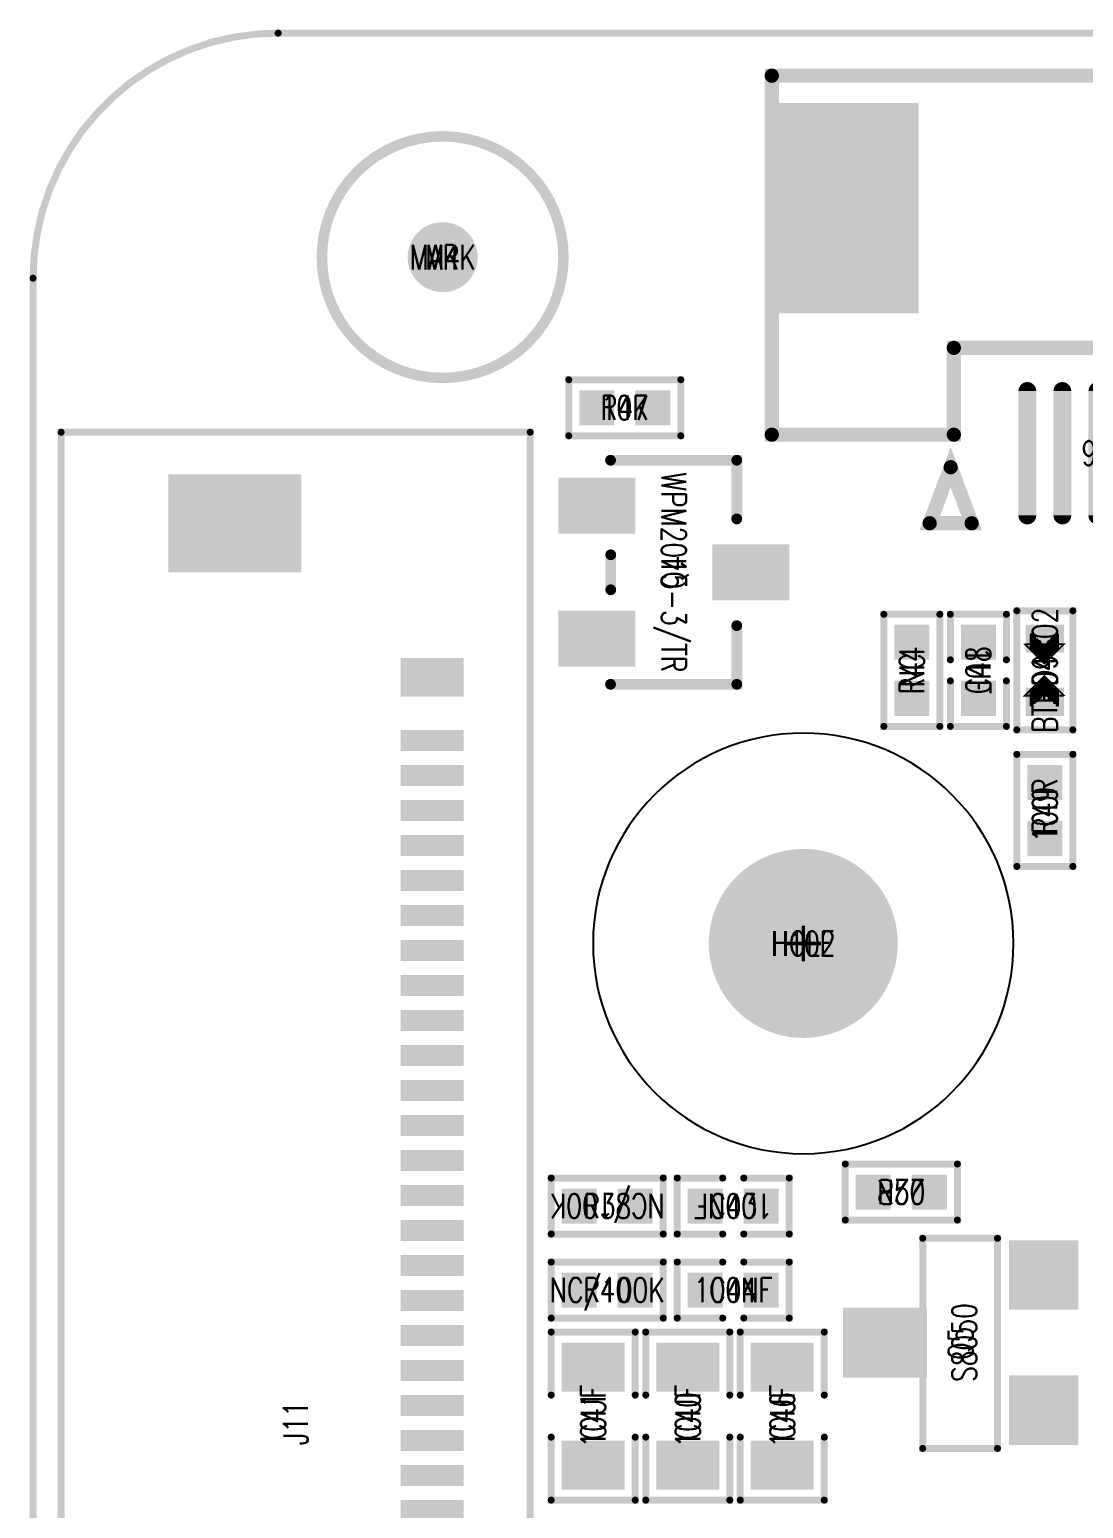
# Model space of a CAD drawing. Extents: x -4 to 157, y -7 to 87.
# Drawn here: x -3.55 to 11.5, y 65.43 to 86.55 of the extents above; entities that cross this region are included whole.
import ezdxf
from ezdxf.enums import TextEntityAlignment as Align

# ---------------------------------------------------------------- set-up
doc = ezdxf.new("R2010")
doc.units = 0
for name, pattern in [('KEEPOUT_00001000$0', [2, 1, 1]), ('TRMIDX_0', [2, 1, 1]), ('TRMIDX_1', [2, 1, 1])]:
    doc.linetypes.add(name, pattern=pattern)
for name, color, linetype in [('ATTRIBUTE_01', 130, 'CONTINUOUS'), ('BOARD_OUTLINE_00', 254, 'CONTINUOUS'), ('DRIL_NPLTE_THRU_01', 3, 'CONTINUOUS'), ('DRIL_NPLTE_THRU_02', 171, 'CONTINUOUS'), ('DRIL_NPLTE_THRU_03', 222, 'CONTINUOUS'), ('DRIL_NPLTE_THRU_04', 2, 'CONTINUOUS'), ('DRIL_PLTE_THRU_01', 3, 'CONTINUOUS'), ('DRIL_PLTE_THRU_02', 171, 'CONTINUOUS'), ('DRIL_PLTE_THRU_03', 222, 'CONTINUOUS'), ('DRIL_PLTE_THRU_04', 2, 'CONTINUOUS'), ('DRIL_SYMBOL', 254, 'CONTINUOUS'), ('KEEPOUT_-1', 254, 'CONTINUOUS'), ('KEEPOUT_01', 1, 'CONTINUOUS'), ('PADS_BOT', 56, 'CONTINUOUS'), ('PADS_INNER', 96, 'CONTINUOUS'), ('PADS_TOP', 96, 'CONTINUOUS'), ('PART_NAME_126', 6, 'CONTINUOUS'), ('PART_TOP_2DLINE_00', 255, 'CONTINUOUS'), ('PART_TOP_2DLINE_126', 255, 'CONTINUOUS'), ('PART_TOP_COPPER_01', 255, 'CONTINUOUS'), ('PART_TOP_CUTOUT_01', 255, 'CONTINUOUS'), ('TAG_00', 254, 'CONTINUOUS'), ('TAG_01', 254, 'CONTINUOUS')]:
    doc.layers.add(name, color=color, linetype=linetype)
doc.styles.add('W0$05', font='simplex', dxfattribs={"width": 0.75})

# ---------------------------------------------------------------- blocks, each defined once
blk = doc.blocks.new('SMOOTH_0$1')
at = {"const_width": 0.05}
blk.add_lwpolyline([(-0.025, 0, 1), (0.025, 0, 1)], format="xyb", close=True, dxfattribs=at)
blk = doc.blocks.new('BOARD_1')
at = {"layer": 'BOARD_OUTLINE_00', "const_width": 0.1}
blk.add_lwpolyline([(0, -3.5, -0.414214), (3.5, 0), (156.51, 0, -0.414214), (160.01, -3.5), (160.01, -86.52, -0.414214), (156.51, -90.02), (3.5, -90.02, -0.414214), (0, -86.52)], format="xyb", close=True, dxfattribs=at)
at = {"layer": 'BOARD_OUTLINE_00'}
for p in [(3.5, 0), (0, -3.5)]:
    blk.add_blockref('SMOOTH_0$1', p, dxfattribs=at)
blk = doc.blocks.new('PART_BODY_TOP_258')
at = {"layer": 'PART_TOP_2DLINE_126', "const_width": 0.1}
for points in [[(-0.3, 0.6), (-1.2, 0.6), (-1.2, -0.6), (-0.3, -0.6)], [(0.3, -0.6), (1.2, -0.6), (1.2, 0.6), (0.3, 0.6)]]:
    blk.add_lwpolyline(points, dxfattribs=at)
at = {"layer": 'PART_TOP_2DLINE_126'}
for p in [(-1.2, 0.6), (-0.3, 0.6), (0.3, 0.6), (1.2, 0.6), (-1.2, -0.6), (-0.3, -0.6), (0.3, -0.6), (1.2, -0.6)]:
    blk.add_blockref('SMOOTH_0$1', p, dxfattribs=at)
blk = doc.blocks.new('DRIL_HOLE_0')
blk.add_lwpolyline([(0, 0, 1), (0, 0, 1)], format="xyb", close=True)
blk = doc.blocks.new('PAD_0')
blk.add_lwpolyline([(0, 0, 1), (0, 0, 1)], format="xyb", close=True)
blk = doc.blocks.new('PAD_14')
at = {"const_width": 0.7}
blk.add_lwpolyline([(-0.45, 0), (0.45, 0)], dxfattribs=at)
blk = doc.blocks.new('STK_TOP_11')
at = {"layer": 'DRIL_PLTE_THRU_01'}
blk.add_blockref('DRIL_HOLE_0', (0, 0), dxfattribs=at)
at = {"layer": 'DRIL_PLTE_THRU_02'}
blk.add_blockref('DRIL_HOLE_0', (0, 0), dxfattribs=at)
at = {"layer": 'DRIL_PLTE_THRU_03'}
blk.add_blockref('DRIL_HOLE_0', (0, 0), dxfattribs=at)
at = {"layer": 'DRIL_PLTE_THRU_04'}
blk.add_blockref('DRIL_HOLE_0', (0, 0), dxfattribs=at)
at = {"layer": 'PADS_BOT'}
blk.add_blockref('PAD_0', (0, 0), dxfattribs=at)
at = {"layer": 'PADS_INNER'}
blk.add_blockref('PAD_0', (0, 0), dxfattribs=at)
at = {"layer": 'PADS_TOP', "rotation": 90}
blk.add_blockref('PAD_14', (0, 0), dxfattribs=at)
blk = doc.blocks.new('SYM_TOP_9')
for name, p in [('PART_BODY_TOP_258', (0, 0)), ('STK_TOP_11', (-0.7, 0)), ('STK_TOP_11', (0.7, 0))]:
    blk.add_blockref(name, p)
blk = doc.blocks.new('PART_TOP_86')
blk.add_blockref('SYM_TOP_9', (0, 0))
at = {"layer": 'ATTRIBUTE_01', "style": 'W0$05', "width": 0.75}
blk.add_text('10UF', height=0.35, dxfattribs=at).set_placement((0, 0), align=Align.MIDDLE_CENTER)
at = {"layer": 'PART_NAME_126', "style": 'W0$05', "width": 0.75}
blk.add_text('C40', height=0.35, dxfattribs=at).set_placement((0, 0), align=Align.MIDDLE_CENTER)
blk = doc.blocks.new('PART_TOP_87')
blk.add_blockref('SYM_TOP_9', (0, 0))
at = {"layer": 'ATTRIBUTE_01', "style": 'W0$05', "width": 0.75}
blk.add_text('10UF', height=0.35, dxfattribs=at).set_placement((0, 0), align=Align.MIDDLE_CENTER)
at = {"layer": 'PART_NAME_126', "style": 'W0$05', "width": 0.75}
blk.add_text('C41', height=0.35, dxfattribs=at).set_placement((0, 0), align=Align.MIDDLE_CENTER)
blk = doc.blocks.new('PART_BODY_TOP_255')
at = {"layer": 'PART_TOP_2DLINE_126', "const_width": 0.1}
for points in [[(-0.15, 0.4), (-0.8, 0.4), (-0.8, -0.4), (-0.15, -0.4)], [(0.15, -0.4), (0.8, -0.4), (0.8, 0.4), (0.15, 0.4)]]:
    blk.add_lwpolyline(points, dxfattribs=at)
at = {"layer": 'PART_TOP_2DLINE_126'}
for p in [(-0.8, 0.4), (-0.15, 0.4), (0.15, 0.4), (0.8, 0.4), (-0.8, -0.4), (-0.15, -0.4), (0.15, -0.4), (0.8, -0.4)]:
    blk.add_blockref('SMOOTH_0$1', p, dxfattribs=at)
blk = doc.blocks.new('PAD_11')
at = {"const_width": 0.5}
blk.add_lwpolyline([(-0.25, 0), (0.25, 0)], dxfattribs=at)
blk = doc.blocks.new('STK_TOP_8')
at = {"layer": 'DRIL_PLTE_THRU_01'}
blk.add_blockref('DRIL_HOLE_0', (0, 0), dxfattribs=at)
at = {"layer": 'DRIL_PLTE_THRU_02'}
blk.add_blockref('DRIL_HOLE_0', (0, 0), dxfattribs=at)
at = {"layer": 'DRIL_PLTE_THRU_03'}
blk.add_blockref('DRIL_HOLE_0', (0, 0), dxfattribs=at)
at = {"layer": 'DRIL_PLTE_THRU_04'}
blk.add_blockref('DRIL_HOLE_0', (0, 0), dxfattribs=at)
at = {"layer": 'PADS_BOT'}
blk.add_blockref('PAD_0', (0, 0), dxfattribs=at)
at = {"layer": 'PADS_INNER'}
blk.add_blockref('PAD_0', (0, 0), dxfattribs=at)
at = {"layer": 'PADS_TOP'}
blk.add_blockref('PAD_11', (0, 0), dxfattribs=at)
blk = doc.blocks.new('SYM_TOP_6')
for name, p in [('PART_BODY_TOP_255', (0, 0)), ('STK_TOP_8', (-0.4, 0)), ('STK_TOP_8', (0.4, 0))]:
    blk.add_blockref(name, p)
blk = doc.blocks.new('PART_TOP_89')
blk.add_blockref('SYM_TOP_6', (0, 0))
at = {"layer": 'ATTRIBUTE_01', "style": 'W0$05', "width": 0.75}
blk.add_text('100NF', height=0.35, dxfattribs=at).set_placement((0, 0), align=Align.MIDDLE_CENTER)
at = {"layer": 'PART_NAME_126', "style": 'W0$05', "width": 0.75}
blk.add_text('C43', height=0.35, rotation=180, dxfattribs=at).set_placement((0, 0), align=Align.MIDDLE_CENTER)
blk = doc.blocks.new('PART_TOP_90')
blk.add_blockref('SYM_TOP_6', (0, 0))
at = {"layer": 'ATTRIBUTE_01', "style": 'W0$05', "width": 0.75}
blk.add_text('100NF', height=0.35, dxfattribs=at).set_placement((0, 0), align=Align.MIDDLE_CENTER)
at = {"layer": 'PART_NAME_126', "style": 'W0$05', "width": 0.75}
blk.add_text('C44', height=0.35, dxfattribs=at).set_placement((0, 0), align=Align.MIDDLE_CENTER)
blk = doc.blocks.new('PART_TOP_92')
blk.add_blockref('SYM_TOP_9', (0, 0))
at = {"layer": 'ATTRIBUTE_01', "style": 'W0$05', "width": 0.75}
blk.add_text('10UF', height=0.35, dxfattribs=at).set_placement((0, 0), align=Align.MIDDLE_CENTER)
at = {"layer": 'PART_NAME_126', "style": 'W0$05', "width": 0.75}
blk.add_text('C46', height=0.35, dxfattribs=at).set_placement((0, 0), align=Align.MIDDLE_CENTER)
blk = doc.blocks.new('PART_TOP_94')
blk.add_blockref('SYM_TOP_6', (0, 0))
at = {"layer": 'ATTRIBUTE_01', "style": 'W0$05', "width": 0.75}
blk.add_text('1UF', height=0.35, dxfattribs=at).set_placement((0, 0), align=Align.MIDDLE_CENTER)
at = {"layer": 'PART_NAME_126', "style": 'W0$05', "width": 0.75}
blk.add_text('C48', height=0.35, rotation=180, dxfattribs=at).set_placement((0, 0), align=Align.MIDDLE_CENTER)
blk = doc.blocks.new('SMOOTH_0$0254')
at = {"const_width": 0.0127}
blk.add_lwpolyline([(-0.00635, 0, 1), (0.00635, 0, 1)], format="xyb", close=True, dxfattribs=at)
blk = doc.blocks.new('SMOOTH_0$0508')
at = {"const_width": 0.0254}
blk.add_lwpolyline([(-0.0127, 0, 1), (0.0127, 0, 1)], format="xyb", close=True, dxfattribs=at)
blk = doc.blocks.new('PART_BODY_TOP_264')
at = {"layer": 'PART_TOP_2DLINE_126', "const_width": 0.1}
blk.add_lwpolyline([(0.85, -0.4), (0.85, 0.4), (-0.85, 0.4), (-0.85, -0.4)], close=True, dxfattribs=at)
at = {"layer": 'PART_TOP_COPPER_01', "linetype": 'TRMIDX_0', "const_width": 0.0508}
for points in [[(-0.3048, 0.1905), (-0.4953, 0.1905)], [(-0.2667, 0.1524), (-0.4572, 0.1524)], [(-0.2413, 0.1143), (-0.4318, 0.1143)], [(-0.2159, 0.0889), (-0.4064, 0.0889)], [(-0.1905, 0.0635), (-0.381, 0.0635)], [(-0.1524, 0.0381), (-0.3429, 0.0381)], [(-0.1397, -0.0127), (-0.3302, -0.0127)], [(-0.127, 0.0127), (-0.3175, 0.0127)], [(-0.3048, -0.1778), (-0.4953, -0.1778)], [(-0.2667, -0.1397), (-0.4572, -0.1397)], [(-0.2286, -0.1016), (-0.4191, -0.1016)], [(-0.2032, -0.0635), (-0.3937, -0.0635)], [(-0.1651, -0.0381), (-0.3556, -0.0381)]]:
    blk.add_lwpolyline(points, dxfattribs=at)
at = {"layer": 'PART_TOP_COPPER_01', "linetype": 'TRMIDX_0', "const_width": 0.0254}
for points in [[(-0.3556, -0.2667), (-0.08255, 0.00635), (-0.36195, 0.28575), (-0.36195, -0.254), (-0.3556, -0.254)], [(-0.3048, -0.1651), (-0.1397, 0), (-0.31115, 0.17145), (-0.31115, -0.1524), (-0.3048, -0.1524)]]:
    blk.add_lwpolyline(points, close=True, dxfattribs=at)
at = {"layer": 'PART_TOP_COPPER_01', "linetype": 'TRMIDX_1', "const_width": 0.0254}
for points in [[(0.3683, 0.2794), (0.09525, 0.00635), (0.37465, -0.27305), (0.37465, 0.2667), (0.3683, 0.2667)], [(0.3175, 0.1778), (0.1524, 0.0127), (0.32385, -0.15875), (0.32385, 0.1651), (0.3175, 0.1651)]]:
    blk.add_lwpolyline(points, close=True, dxfattribs=at)
at = {"layer": 'PART_TOP_COPPER_01', "linetype": 'TRMIDX_1', "const_width": 0.0508}
for points in [[(0.3175, 0.1905), (0.508, 0.1905)], [(0.1397, 0), (0.3302, 0)], [(0.1524, 0.0254), (0.3429, 0.0254)], [(0.1651, -0.0254), (0.3556, -0.0254)], [(0.1778, 0.0508), (0.3683, 0.0508)], [(0.2159, 0.0762), (0.4064, 0.0762)], [(0.2413, 0.1143), (0.4318, 0.1143)], [(0.2794, 0.1524), (0.4699, 0.1524)], [(0.2032, -0.0508), (0.3937, -0.0508)], [(0.2286, -0.0762), (0.4191, -0.0762)], [(0.254, -0.1016), (0.4445, -0.1016)], [(0.2794, -0.1397), (0.4699, -0.1397)], [(0.3175, -0.1778), (0.508, -0.1778)]]:
    blk.add_lwpolyline(points, dxfattribs=at)
at = {"layer": 'PART_TOP_2DLINE_126'}
for p in [(-0.85, 0.4), (0.85, 0.4), (-0.85, -0.4), (0.85, -0.4)]:
    blk.add_blockref('SMOOTH_0$1', p, dxfattribs=at)
at = {"layer": 'PART_TOP_COPPER_01'}
for name, p in [('SMOOTH_0$0508', (-0.4953, 0.1905)), ('SMOOTH_0$0254', (-0.36195, 0.28575)), ('SMOOTH_0$0508', (-0.3048, 0.1905)), ('SMOOTH_0$0508', (0.3175, 0.1905)), ('SMOOTH_0$0254', (0.3683, 0.2794)), ('SMOOTH_0$0254', (0.3683, 0.2667)), ('SMOOTH_0$0254', (0.37465, 0.2667)), ('SMOOTH_0$0508', (0.508, 0.1905)), ('SMOOTH_0$0508', (-0.4572, 0.1524)), ('SMOOTH_0$0508', (-0.4318, 0.1143)), ('SMOOTH_0$0508', (-0.4064, 0.0889)), ('SMOOTH_0$0508', (-0.381, 0.0635)), ('SMOOTH_0$0508', (-0.3429, 0.0381)), ('SMOOTH_0$0508', (-0.3302, -0.0127)), ('SMOOTH_0$0508', (-0.3175, 0.0127)), ('SMOOTH_0$0254', (-0.31115, 0.17145)), ('SMOOTH_0$0508', (-0.2667, 0.1524)), ('SMOOTH_0$0508', (-0.2413, 0.1143)), ('SMOOTH_0$0508', (-0.2159, 0.0889)), ('SMOOTH_0$0508', (-0.1905, 0.0635)), ('SMOOTH_0$0508', (-0.1524, 0.0381)), ('SMOOTH_0$0508', (-0.1397, -0.0127)), ('SMOOTH_0$0508', (-0.127, 0.0127)), ('SMOOTH_0$0254', (-0.1397, 0)), ('SMOOTH_0$0254', (-0.08255, 0.00635)), ('SMOOTH_0$0254', (0.09525, 0.00635)), ('SMOOTH_0$0508', (0.1397, 0)), ('SMOOTH_0$0508', (0.1524, 0.0254)), ('SMOOTH_0$0254', (0.1524, 0.0127)), ('SMOOTH_0$0508', (0.1651, -0.0254)), ('SMOOTH_0$0508', (0.1778, 0.0508)), ('SMOOTH_0$0508', (0.2159, 0.0762)), ('SMOOTH_0$0508', (0.2413, 0.1143)), ('SMOOTH_0$0508', (0.2794, 0.1524)), ('SMOOTH_0$0254', (0.3175, 0.1778)), ('SMOOTH_0$0254', (0.3175, 0.1651)), ('SMOOTH_0$0508', (0.3302, 0)), ('SMOOTH_0$0254', (0.32385, 0.1651)), ('SMOOTH_0$0508', (0.3429, 0.0254)), ('SMOOTH_0$0508', (0.3556, -0.0254)), ('SMOOTH_0$0508', (0.3683, 0.0508)), ('SMOOTH_0$0508', (0.4064, 0.0762)), ('SMOOTH_0$0508', (0.4318, 0.1143)), ('SMOOTH_0$0508', (0.4699, 0.1524)), ('SMOOTH_0$0508', (-0.4953, -0.1778)), ('SMOOTH_0$0508', (-0.4572, -0.1397)), ('SMOOTH_0$0508', (-0.4191, -0.1016)), ('SMOOTH_0$0508', (-0.3937, -0.0635)), ('SMOOTH_0$0508', (-0.3556, -0.0381)), ('SMOOTH_0$0508', (-0.3048, -0.1778)), ('SMOOTH_0$0254', (-0.31115, -0.1524)), ('SMOOTH_0$0254', (-0.3048, -0.1524)), ('SMOOTH_0$0254', (-0.3048, -0.1651)), ('SMOOTH_0$0508', (-0.2667, -0.1397)), ('SMOOTH_0$0508', (-0.2286, -0.1016)), ('SMOOTH_0$0508', (-0.2032, -0.0635)), ('SMOOTH_0$0508', (-0.1651, -0.0381)), ('SMOOTH_0$0508', (0.2032, -0.0508)), ('SMOOTH_0$0508', (0.2286, -0.0762)), ('SMOOTH_0$0508', (0.254, -0.1016)), ('SMOOTH_0$0508', (0.2794, -0.1397)), ('SMOOTH_0$0508', (0.3175, -0.1778)), ('SMOOTH_0$0254', (0.32385, -0.15875)), ('SMOOTH_0$0508', (0.3937, -0.0508)), ('SMOOTH_0$0508', (0.4191, -0.0762)), ('SMOOTH_0$0508', (0.4445, -0.1016)), ('SMOOTH_0$0508', (0.4699, -0.1397)), ('SMOOTH_0$0508', (0.508, -0.1778)), ('SMOOTH_0$0254', (-0.36195, -0.254)), ('SMOOTH_0$0254', (-0.3556, -0.254)), ('SMOOTH_0$0254', (-0.3556, -0.2667)), ('SMOOTH_0$0254', (0.37465, -0.27305))]:
    blk.add_blockref(name, p, dxfattribs=at)
blk = doc.blocks.new('PAD_18')
at = {"const_width": 0.4}
blk.add_lwpolyline([(-0.275, 0), (0.275, 0)], dxfattribs=at)
blk = doc.blocks.new('STK_TOP_20')
at = {"layer": 'DRIL_PLTE_THRU_01'}
blk.add_blockref('DRIL_HOLE_0', (0, 0), dxfattribs=at)
at = {"layer": 'DRIL_PLTE_THRU_02'}
blk.add_blockref('DRIL_HOLE_0', (0, 0), dxfattribs=at)
at = {"layer": 'DRIL_PLTE_THRU_03'}
blk.add_blockref('DRIL_HOLE_0', (0, 0), dxfattribs=at)
at = {"layer": 'DRIL_PLTE_THRU_04'}
blk.add_blockref('DRIL_HOLE_0', (0, 0), dxfattribs=at)
at = {"layer": 'PADS_BOT'}
blk.add_blockref('PAD_0', (0, 0), dxfattribs=at)
at = {"layer": 'PADS_INNER'}
blk.add_blockref('PAD_0', (0, 0), dxfattribs=at)
at = {"layer": 'PADS_TOP', "rotation": 90}
blk.add_blockref('PAD_18', (0, 0), dxfattribs=at)
blk = doc.blocks.new('SYM_TOP_15')
for name, p in [('PART_BODY_TOP_264', (0, 0)), ('STK_TOP_20', (-0.45, 0)), ('STK_TOP_20', (0.45, 0))]:
    blk.add_blockref(name, p)
blk = doc.blocks.new('PART_TOP_198')
blk.add_blockref('SYM_TOP_15', (0, 0))
at = {"layer": 'ATTRIBUTE_01', "style": 'W0$05', "width": 0.75}
blk.add_text('BTR04G02', height=0.35, dxfattribs=at).set_placement((0, 0), align=Align.MIDDLE_CENTER)
at = {"layer": 'PART_NAME_126', "style": 'W0$05', "width": 0.75}
blk.add_text('D9', height=0.35, dxfattribs=at).set_placement((0, 0), align=Align.MIDDLE_CENTER)
blk = doc.blocks.new('PART_BODY_TOP_276')
at = {"layer": 'PART_TOP_2DLINE_126', "const_width": 0.1}
blk.add_lwpolyline([(-24.8, 1.4), (3.5, 1.4), (3.5, -5.3), (-24.8, -5.3)], close=True, dxfattribs=at)
at = {"layer": 'PART_TOP_2DLINE_126'}
for p in [(-24.8, 1.4), (-24.8, -5.3)]:
    blk.add_blockref('SMOOTH_0$1', p, dxfattribs=at)
blk = doc.blocks.new('PAD_32')
at = {"const_width": 0.3}
blk.add_lwpolyline([(-0.45, 0), (0.45, 0)], dxfattribs=at)
blk = doc.blocks.new('STK_TOP_32')
at = {"layer": 'DRIL_PLTE_THRU_01'}
blk.add_blockref('DRIL_HOLE_0', (0, 0), dxfattribs=at)
at = {"layer": 'DRIL_PLTE_THRU_02'}
blk.add_blockref('DRIL_HOLE_0', (0, 0), dxfattribs=at)
at = {"layer": 'DRIL_PLTE_THRU_03'}
blk.add_blockref('DRIL_HOLE_0', (0, 0), dxfattribs=at)
at = {"layer": 'DRIL_PLTE_THRU_04'}
blk.add_blockref('DRIL_HOLE_0', (0, 0), dxfattribs=at)
at = {"layer": 'PADS_BOT'}
blk.add_blockref('PAD_0', (0, 0), dxfattribs=at)
at = {"layer": 'PADS_INNER'}
blk.add_blockref('PAD_0', (0, 0), dxfattribs=at)
at = {"layer": 'PADS_TOP', "rotation": 90}
blk.add_blockref('PAD_32', (0, 0), dxfattribs=at)
blk = doc.blocks.new('PAD_33')
at = {"const_width": 0.55}
blk.add_lwpolyline([(-0.45, 0), (0.45, 0)], dxfattribs=at)
blk = doc.blocks.new('STK_TOP_33')
at = {"layer": 'DRIL_PLTE_THRU_01'}
blk.add_blockref('DRIL_HOLE_0', (0, 0), dxfattribs=at)
at = {"layer": 'DRIL_PLTE_THRU_02'}
blk.add_blockref('DRIL_HOLE_0', (0, 0), dxfattribs=at)
at = {"layer": 'DRIL_PLTE_THRU_03'}
blk.add_blockref('DRIL_HOLE_0', (0, 0), dxfattribs=at)
at = {"layer": 'DRIL_PLTE_THRU_04'}
blk.add_blockref('DRIL_HOLE_0', (0, 0), dxfattribs=at)
at = {"layer": 'PADS_BOT'}
blk.add_blockref('PAD_0', (0, 0), dxfattribs=at)
at = {"layer": 'PADS_INNER'}
blk.add_blockref('PAD_0', (0, 0), dxfattribs=at)
at = {"layer": 'PADS_TOP', "rotation": 90}
blk.add_blockref('PAD_33', (0, 0), dxfattribs=at)
blk = doc.blocks.new('PAD_34')
at = {"const_width": 1.4}
blk.add_lwpolyline([(-0.95, 0), (0.95, 0)], dxfattribs=at)
blk = doc.blocks.new('STK_TOP_34')
at = {"layer": 'DRIL_PLTE_THRU_01'}
blk.add_blockref('DRIL_HOLE_0', (0, 0), dxfattribs=at)
at = {"layer": 'DRIL_PLTE_THRU_02'}
blk.add_blockref('DRIL_HOLE_0', (0, 0), dxfattribs=at)
at = {"layer": 'DRIL_PLTE_THRU_03'}
blk.add_blockref('DRIL_HOLE_0', (0, 0), dxfattribs=at)
at = {"layer": 'DRIL_PLTE_THRU_04'}
blk.add_blockref('DRIL_HOLE_0', (0, 0), dxfattribs=at)
at = {"layer": 'PADS_BOT'}
blk.add_blockref('PAD_0', (0, 0), dxfattribs=at)
at = {"layer": 'PADS_INNER'}
blk.add_blockref('PAD_0', (0, 0), dxfattribs=at)
at = {"layer": 'PADS_TOP', "rotation": 90}
blk.add_blockref('PAD_34', (0, 0), dxfattribs=at)
blk = doc.blocks.new('SYM_TOP_27')
for name, p in [('PART_BODY_TOP_276', (0, 0)), ('STK_TOP_33', (-21.3, 0)), ('STK_TOP_32', (-20.4, 0)), ('STK_TOP_32', (-19.9, 0)), ('STK_TOP_32', (-19.4, 0)), ('STK_TOP_32', (-18.9, 0)), ('STK_TOP_32', (-18.4, 0)), ('STK_TOP_32', (-17.9, 0)), ('STK_TOP_32', (-17.4, 0)), ('STK_TOP_32', (-16.9, 0)), ('STK_TOP_32', (-16.4, 0)), ('STK_TOP_32', (-15.9, 0)), ('STK_TOP_32', (-15.4, 0)), ('STK_TOP_32', (-14.9, 0)), ('STK_TOP_32', (-14.4, 0)), ('STK_TOP_32', (-13.9, 0)), ('STK_TOP_32', (-13.4, 0)), ('STK_TOP_32', (-12.9, 0)), ('STK_TOP_32', (-12.4, 0)), ('STK_TOP_32', (-11.9, 0)), ('STK_TOP_32', (-11.4, 0)), ('STK_TOP_32', (-10.9, 0)), ('STK_TOP_32', (-10.4, 0)), ('STK_TOP_32', (-9.9, 0)), ('STK_TOP_32', (-9.4, 0)), ('STK_TOP_34', (-23.5, -2.82))]:
    blk.add_blockref(name, p)
blk = doc.blocks.new('PART_TOP_221')
blk.add_blockref('SYM_TOP_27', (0, 0))
at = {"layer": 'PART_NAME_126', "style": 'W0$05', "width": 0.75}
blk.add_text('J11', height=0.35, rotation=180, dxfattribs=at).set_placement((-10.65, -1.95), align=Align.MIDDLE_CENTER)
blk = doc.blocks.new('SMOOTH_0$2032')
at = {"const_width": 0.1016}
blk.add_lwpolyline([(-0.0508, 0, 1), (0.0508, 0, 1)], format="xyb", close=True, dxfattribs=at)
blk = doc.blocks.new('PART_BODY_TOP_277')
at = {"layer": 'PART_TOP_2DLINE_00', "const_width": 0.203}
blk.add_lwpolyline([(2.045, 1), (2.345, 0.2), (2.645, 1)], close=True, dxfattribs=at)
at = {"layer": 'PART_TOP_2DLINE_126', "const_width": 0.203}
blk.add_lwpolyline([(-2.25, -0.085), (-4.9, -0.085), (-4.9, -5.391), (4.9, -5.391), (4.9, -0.265), (2.3, -0.265), (2.3, -1.505), (-2.25, -1.505)], close=True, dxfattribs=at)
at = {"layer": 'PART_TOP_2DLINE_00'}
for p in [(2.045, 1), (2.645, 1), (2.345, 0.2)]:
    blk.add_blockref('SMOOTH_0$2032', p, dxfattribs=at)
at = {"layer": 'PART_TOP_2DLINE_126'}
for p in [(-4.9, -0.085), (-2.25, -0.085), (2.3, -0.265), (4.9, -0.265), (-2.25, -1.505), (2.3, -1.505), (-4.9, -5.391), (4.9, -5.391)]:
    blk.add_blockref('SMOOTH_0$2032', p, dxfattribs=at)
blk = doc.blocks.new('PAD_35')
at = {"const_width": 0.127}
blk.add_lwpolyline([(-0.889, -0.0635), (0.889, -0.0635, 1), (0.889, 0.0635), (-0.889, 0.0635, 1)], format="xyb", close=True, dxfattribs=at)
blk = doc.blocks.new('STK_TOP_35')
at = {"layer": 'DRIL_PLTE_THRU_01'}
blk.add_blockref('DRIL_HOLE_0', (0, 0), dxfattribs=at)
at = {"layer": 'DRIL_PLTE_THRU_02'}
blk.add_blockref('DRIL_HOLE_0', (0, 0), dxfattribs=at)
at = {"layer": 'DRIL_PLTE_THRU_03'}
blk.add_blockref('DRIL_HOLE_0', (0, 0), dxfattribs=at)
at = {"layer": 'DRIL_PLTE_THRU_04'}
blk.add_blockref('DRIL_HOLE_0', (0, 0), dxfattribs=at)
at = {"layer": 'PADS_BOT'}
blk.add_blockref('PAD_0', (0, 0), dxfattribs=at)
at = {"layer": 'PADS_INNER'}
blk.add_blockref('PAD_0', (0, 0), dxfattribs=at)
at = {"layer": 'PADS_TOP', "rotation": 90}
blk.add_blockref('PAD_35', (0, 0), dxfattribs=at)
blk = doc.blocks.new('PAD_37')
at = {"const_width": 2}
blk.add_lwpolyline([(-1.5, 0), (1.5, 0)], dxfattribs=at)
blk = doc.blocks.new('STK_TOP_36')
at = {"layer": 'DRIL_PLTE_THRU_01'}
blk.add_blockref('DRIL_HOLE_0', (0, 0), dxfattribs=at)
at = {"layer": 'DRIL_PLTE_THRU_02'}
blk.add_blockref('DRIL_HOLE_0', (0, 0), dxfattribs=at)
at = {"layer": 'DRIL_PLTE_THRU_03'}
blk.add_blockref('DRIL_HOLE_0', (0, 0), dxfattribs=at)
at = {"layer": 'DRIL_PLTE_THRU_04'}
blk.add_blockref('DRIL_HOLE_0', (0, 0), dxfattribs=at)
at = {"layer": 'PADS_BOT'}
blk.add_blockref('PAD_0', (0, 0), dxfattribs=at)
at = {"layer": 'PADS_INNER'}
blk.add_blockref('PAD_0', (0, 0), dxfattribs=at)
at = {"layer": 'PADS_TOP', "rotation": 90}
blk.add_blockref('PAD_37', (0, 0), dxfattribs=at)
blk = doc.blocks.new('SYM_TOP_28')
for name, p in [('PART_BODY_TOP_277', (0, 0)), ('STK_TOP_35', (-1.25, 0)), ('STK_TOP_35', (-0.75, 0)), ('STK_TOP_35', (-0.25, 0)), ('STK_TOP_35', (0.25, 0)), ('STK_TOP_35', (0.75, 0)), ('STK_TOP_35', (1.25, 0)), ('STK_TOP_36', (-3.8, -3.5)), ('STK_TOP_36', (3.8, -3.5))]:
    blk.add_blockref(name, p)
blk = doc.blocks.new('PART_TOP_222')
blk.add_blockref('SYM_TOP_28', (0, 0))
at = {"layer": 'ATTRIBUTE_01', "style": 'W0$05', "width": 0.75}
blk.add_text('CON6', height=0.35, dxfattribs=at).set_placement((0, 0), align=Align.MIDDLE_CENTER)
at = {"layer": 'PART_NAME_126', "style": 'W0$05', "width": 0.75}
blk.add_text('J12', height=0.35, rotation=180, dxfattribs=at).set_placement((0, -2.1955), align=Align.MIDDLE_CENTER)
blk = doc.blocks.new('SMOOTH_0$15392')
at = {"const_width": 0.07696}
blk.add_lwpolyline([(-0.03848, 0, 1), (0.03848, 0, 1)], format="xyb", close=True, dxfattribs=at)
blk = doc.blocks.new('PART_BODY_TOP_266')
at = {"layer": 'PART_TOP_2DLINE_126', "const_width": 0.154}
for points in [[(-0.762, 0.9), (-1.6, 0.9), (-1.6, -0.903)], [(0.762, 0.9), (1.6, 0.9), (1.6, -0.903)], [(-0.25, -0.9), (0.25, -0.9)]]:
    blk.add_lwpolyline(points, dxfattribs=at)
at = {"layer": 'PART_TOP_2DLINE_126'}
for p in [(-1.6, 0.9), (-0.762, 0.9), (0.762, 0.9), (1.6, 0.9), (-1.6, -0.903), (-0.25, -0.9), (0.25, -0.9), (1.6, -0.903)]:
    blk.add_blockref('SMOOTH_0$15392', p, dxfattribs=at)
blk = doc.blocks.new('PAD_20')
at = {"const_width": 0.8}
blk.add_lwpolyline([(-0.55, 0), (0.55, 0)], dxfattribs=at)
blk = doc.blocks.new('STK_TOP_22')
at = {"layer": 'DRIL_PLTE_THRU_01'}
blk.add_blockref('DRIL_HOLE_0', (0, 0), dxfattribs=at)
at = {"layer": 'DRIL_PLTE_THRU_02'}
blk.add_blockref('DRIL_HOLE_0', (0, 0), dxfattribs=at)
at = {"layer": 'DRIL_PLTE_THRU_03'}
blk.add_blockref('DRIL_HOLE_0', (0, 0), dxfattribs=at)
at = {"layer": 'DRIL_PLTE_THRU_04'}
blk.add_blockref('DRIL_HOLE_0', (0, 0), dxfattribs=at)
at = {"layer": 'PADS_BOT'}
blk.add_blockref('PAD_0', (0, 0), dxfattribs=at)
at = {"layer": 'PADS_INNER'}
blk.add_blockref('PAD_0', (0, 0), dxfattribs=at)
at = {"layer": 'PADS_TOP', "rotation": 90}
blk.add_blockref('PAD_20', (0, 0), dxfattribs=at)
blk = doc.blocks.new('SYM_TOP_17')
for name, p in [('STK_TOP_22', (0, 1.1)), ('PART_BODY_TOP_266', (0, 0)), ('STK_TOP_22', (-0.95, -1.1)), ('STK_TOP_22', (0.95, -1.1))]:
    blk.add_blockref(name, p)
blk = doc.blocks.new('PART_TOP_262')
blk.add_blockref('SYM_TOP_17', (0, 0))
at = {"layer": 'ATTRIBUTE_01', "style": 'W0$05', "width": 0.75}
blk.add_text('WPM2015-3/TR', height=0.35, dxfattribs=at).set_placement((0, 0), align=Align.MIDDLE_CENTER)
at = {"layer": 'PART_NAME_126', "style": 'W0$05', "width": 0.75}
blk.add_text('Q4', height=0.35, rotation=180, dxfattribs=at).set_placement((0, 0), align=Align.MIDDLE_CENTER)
blk = doc.blocks.new('PART_BODY_TOP_292')
at = {"layer": 'PART_TOP_2DLINE_126', "const_width": 0.1}
blk.add_lwpolyline([(1.489, -0.473), (-1.511, -0.473), (-1.511, 0.595), (1.489, 0.595)], close=True, dxfattribs=at)
at = {"layer": 'PART_TOP_2DLINE_126'}
for p in [(-1.511, 0.595), (1.489, 0.595), (-1.511, -0.473), (1.489, -0.473)]:
    blk.add_blockref('SMOOTH_0$1', p, dxfattribs=at)
blk = doc.blocks.new('PAD_70')
at = {"const_width": 0.9906}
blk.add_lwpolyline([(-0.4953, 0), (0.4953, 0)], dxfattribs=at)
blk = doc.blocks.new('STK_TOP_63')
at = {"layer": 'DRIL_PLTE_THRU_01'}
blk.add_blockref('DRIL_HOLE_0', (0, 0), dxfattribs=at)
at = {"layer": 'DRIL_PLTE_THRU_02'}
blk.add_blockref('DRIL_HOLE_0', (0, 0), dxfattribs=at)
at = {"layer": 'DRIL_PLTE_THRU_03'}
blk.add_blockref('DRIL_HOLE_0', (0, 0), dxfattribs=at)
at = {"layer": 'DRIL_PLTE_THRU_04'}
blk.add_blockref('DRIL_HOLE_0', (0, 0), dxfattribs=at)
at = {"layer": 'PADS_BOT'}
blk.add_blockref('PAD_0', (0, 0), dxfattribs=at)
at = {"layer": 'PADS_INNER'}
blk.add_blockref('PAD_0', (0, 0), dxfattribs=at)
at = {"layer": 'PADS_TOP'}
blk.add_blockref('PAD_70', (0, 0), dxfattribs=at)
blk = doc.blocks.new('PAD_71')
at = {"const_width": 1}
blk.add_lwpolyline([(-0.6, 0), (0.6, 0)], dxfattribs=at)
blk = doc.blocks.new('STK_TOP_64')
at = {"layer": 'DRIL_PLTE_THRU_01'}
blk.add_blockref('DRIL_HOLE_0', (0, 0), dxfattribs=at)
at = {"layer": 'DRIL_PLTE_THRU_02'}
blk.add_blockref('DRIL_HOLE_0', (0, 0), dxfattribs=at)
at = {"layer": 'DRIL_PLTE_THRU_03'}
blk.add_blockref('DRIL_HOLE_0', (0, 0), dxfattribs=at)
at = {"layer": 'DRIL_PLTE_THRU_04'}
blk.add_blockref('DRIL_HOLE_0', (0, 0), dxfattribs=at)
at = {"layer": 'PADS_BOT'}
blk.add_blockref('PAD_0', (0, 0), dxfattribs=at)
at = {"layer": 'PADS_INNER'}
blk.add_blockref('PAD_0', (0, 0), dxfattribs=at)
at = {"layer": 'PADS_TOP', "rotation": 90}
blk.add_blockref('PAD_71', (0, 0), dxfattribs=at)
blk = doc.blocks.new('SYM_TOP_43')
for name, p in [('STK_TOP_64', (0, 1.131)), ('PART_BODY_TOP_292', (0, 0)), ('STK_TOP_63', (-0.965, -1.131)), ('STK_TOP_63', (0.965, -1.131))]:
    blk.add_blockref(name, p)
blk = doc.blocks.new('PART_TOP_263')
blk.add_blockref('SYM_TOP_43', (0, 0))
at = {"layer": 'ATTRIBUTE_01', "style": 'W0$05', "width": 0.75}
blk.add_text('S8050', height=0.35, dxfattribs=at).set_placement((0, 0), align=Align.MIDDLE_CENTER)
at = {"layer": 'PART_NAME_126', "style": 'W0$05', "width": 0.75}
blk.add_text('Q5', height=0.35, dxfattribs=at).set_placement((-0.011, 0.052), align=Align.MIDDLE_CENTER)
blk = doc.blocks.new('PART_BODY_TOP_272')
at = {"layer": 'PART_TOP_2DLINE_126', "const_width": 0.1}
blk.add_lwpolyline([(-0.8, 0.4), (0.8, 0.4), (0.8, -0.4), (-0.8, -0.4)], close=True, dxfattribs=at)
at = {"layer": 'PART_TOP_2DLINE_126'}
for p in [(-0.8, 0.4), (0.8, 0.4), (-0.8, -0.4), (0.8, -0.4)]:
    blk.add_blockref('SMOOTH_0$1', p, dxfattribs=at)
blk = doc.blocks.new('SYM_TOP_23')
for name, p in [('PART_BODY_TOP_272', (0, 0)), ('STK_TOP_8', (-0.4, 0)), ('STK_TOP_8', (0.4, 0))]:
    blk.add_blockref(name, p)
blk = doc.blocks.new('PART_TOP_385')
blk.add_blockref('SYM_TOP_23', (0, 0))
at = {"layer": 'ATTRIBUTE_01', "style": 'W0$05', "width": 0.75}
blk.add_text('NC/100K', height=0.35, dxfattribs=at).set_placement((0, 0), align=Align.MIDDLE_CENTER)
at = {"layer": 'PART_NAME_126', "style": 'W0$05', "width": 0.75}
blk.add_text('R38', height=0.35, rotation=180, dxfattribs=at).set_placement((0, 0), align=Align.MIDDLE_CENTER)
blk = doc.blocks.new('PART_TOP_388')
blk.add_blockref('SYM_TOP_23', (0, 0))
at = {"layer": 'ATTRIBUTE_01', "style": 'W0$05', "width": 0.75}
blk.add_text('NC/100K', height=0.35, dxfattribs=at).set_placement((0, 0), align=Align.MIDDLE_CENTER)
at = {"layer": 'PART_NAME_126', "style": 'W0$05', "width": 0.75}
blk.add_text('R40', height=0.35, dxfattribs=at).set_placement((0, 0), align=Align.MIDDLE_CENTER)
blk = doc.blocks.new('PART_TOP_392')
blk.add_blockref('SYM_TOP_23', (0, 0))
at = {"layer": 'ATTRIBUTE_01', "style": 'W0$05', "width": 0.75}
blk.add_text('NC', height=0.35, dxfattribs=at).set_placement((0, 0), align=Align.MIDDLE_CENTER)
at = {"layer": 'PART_NAME_126', "style": 'W0$05', "width": 0.75}
blk.add_text('R44', height=0.35, dxfattribs=at).set_placement((0, 0), align=Align.MIDDLE_CENTER)
blk = doc.blocks.new('PART_TOP_395')
blk.add_blockref('SYM_TOP_23', (0, 0))
at = {"layer": 'ATTRIBUTE_01', "style": 'W0$05', "width": 0.75}
blk.add_text('10K', height=0.35, dxfattribs=at).set_placement((0, 0), align=Align.MIDDLE_CENTER)
at = {"layer": 'PART_NAME_126', "style": 'W0$05', "width": 0.75}
blk.add_text('R47', height=0.35, dxfattribs=at).set_placement((0, 0), align=Align.MIDDLE_CENTER)
blk = doc.blocks.new('PART_TOP_397')
blk.add_blockref('SYM_TOP_23', (0, 0))
at = {"layer": 'ATTRIBUTE_01', "style": 'W0$05', "width": 0.75}
blk.add_text('100R', height=0.35, dxfattribs=at).set_placement((0, 0), align=Align.MIDDLE_CENTER)
at = {"layer": 'PART_NAME_126', "style": 'W0$05', "width": 0.75}
blk.add_text('R49', height=0.35, dxfattribs=at).set_placement((0, 0), align=Align.MIDDLE_CENTER)
blk = doc.blocks.new('PART_TOP_399')
blk.add_blockref('SYM_TOP_23', (0, 0))
at = {"layer": 'ATTRIBUTE_01', "style": 'W0$05', "width": 0.75}
blk.add_text('22R', height=0.35, dxfattribs=at).set_placement((0, 0), align=Align.MIDDLE_CENTER)
at = {"layer": 'PART_NAME_126', "style": 'W0$05', "width": 0.75}
blk.add_text('R50', height=0.35, rotation=180, dxfattribs=at).set_placement((0, 0), align=Align.MIDDLE_CENTER)
blk = doc.blocks.new('SMOOTH_0$1524')
at = {"const_width": 0.0762}
blk.add_lwpolyline([(-0.0381, 0, 1), (0.0381, 0, 1)], format="xyb", close=True, dxfattribs=at)
blk = doc.blocks.new('PART_BODY_TOP_304')
at = {"layer": 'PART_TOP_2DLINE_126', "const_width": 0.152}
for points in [[(-1.811, -6.584, -0.37488), (-6.91, 1.526), (-6.91, 6.991), (-3.631, 6.991), (-1.873, 8.749), (-1.554, 8.749)], [(1.597, 8.758), (1.806, 8.758), (3.569, 6.995), (7.335, 6.995), (7.335, 1.534, -0.406566), (2.074, -6.608)]]:
    blk.add_lwpolyline(points, format="xyb", dxfattribs=at)
at = {"layer": 'TAG_00'}
blk.add_lwpolyline([(0, 0), (0, 0)], dxfattribs=at)
at = {"layer": 'TAG_01'}
blk.add_lwpolyline([(0, 0), (0, 0)], dxfattribs=at)
at = {"layer": 'PART_TOP_2DLINE_126'}
for p in [(-1.873, 8.749), (-1.554, 8.749), (1.597, 8.758), (1.806, 8.758), (-6.91, 6.991), (-3.631, 6.991), (3.569, 6.995), (7.335, 6.995), (-6.91, 1.526), (7.335, 1.534), (-1.811, -6.584), (2.074, -6.608)]:
    blk.add_blockref('SMOOTH_0$1524', p, dxfattribs=at)
blk = doc.blocks.new('PAD_88')
at = {"const_width": 3.099}
blk.add_lwpolyline([(-2.032, 0), (2.032, 0)], dxfattribs=at)
blk = doc.blocks.new('STK_TOP_84')
at = {"layer": 'DRIL_PLTE_THRU_01'}
blk.add_blockref('DRIL_HOLE_0', (0, 0), dxfattribs=at)
at = {"layer": 'DRIL_PLTE_THRU_02'}
blk.add_blockref('DRIL_HOLE_0', (0, 0), dxfattribs=at)
at = {"layer": 'DRIL_PLTE_THRU_03'}
blk.add_blockref('DRIL_HOLE_0', (0, 0), dxfattribs=at)
at = {"layer": 'DRIL_PLTE_THRU_04'}
blk.add_blockref('DRIL_HOLE_0', (0, 0), dxfattribs=at)
at = {"layer": 'PADS_BOT'}
blk.add_blockref('PAD_0', (0, 0), dxfattribs=at)
at = {"layer": 'PADS_INNER'}
blk.add_blockref('PAD_0', (0, 0), dxfattribs=at)
at = {"layer": 'PADS_TOP', "rotation": 90}
blk.add_blockref('PAD_88', (0, 0), dxfattribs=at)
blk = doc.blocks.new('DRIL_SYMBOL_1$2')
at = {"layer": 'DRIL_SYMBOL', "const_width": 0.0508}
for points in [[(0, -0.254), (0, 0.254)], [(-0.254, 0), (0.254, 0)]]:
    blk.add_lwpolyline(points, dxfattribs=at)
blk = doc.blocks.new('DRIL_HOLE_1$2')
at = {"const_width": 0.6}
blk.add_lwpolyline([(-0.3, 0, 1), (0.3, 0, 1)], format="xyb", close=True, dxfattribs=at)
blk.add_blockref('DRIL_SYMBOL_1$2', (0, 0))
blk = doc.blocks.new('PAD_89')
at = {"const_width": 0.6}
blk.add_lwpolyline([(0, -0.3, 1), (0, 0.3, 1)], format="xyb", close=True, dxfattribs=at)
blk = doc.blocks.new('STK_TOP_85')
at = {"layer": 'DRIL_NPLTE_THRU_01'}
blk.add_blockref('DRIL_HOLE_1$2', (0, 0), dxfattribs=at)
at = {"layer": 'DRIL_NPLTE_THRU_02'}
blk.add_blockref('DRIL_HOLE_1$2', (0, 0), dxfattribs=at)
at = {"layer": 'DRIL_NPLTE_THRU_03'}
blk.add_blockref('DRIL_HOLE_1$2', (0, 0), dxfattribs=at)
at = {"layer": 'DRIL_NPLTE_THRU_04'}
blk.add_blockref('DRIL_HOLE_1$2', (0, 0), dxfattribs=at)
at = {"layer": 'PADS_BOT'}
blk.add_blockref('PAD_89', (0, 0), dxfattribs=at)
at = {"layer": 'PADS_INNER'}
blk.add_blockref('PAD_89', (0, 0), dxfattribs=at)
at = {"layer": 'PADS_TOP'}
blk.add_blockref('PAD_89', (0, 0), dxfattribs=at)
blk = doc.blocks.new('DRIL_SYMBOL_1$299972')
at = {"layer": 'DRIL_SYMBOL', "const_width": 0.0508}
for points in [[(0, -0.254), (0, 0.254)], [(-0.254, 0), (0.254, 0)]]:
    blk.add_lwpolyline(points, dxfattribs=at)
blk = doc.blocks.new('DRIL_HOLE_1$299972')
at = {"const_width": 0.65}
blk.add_lwpolyline([(-0.325, 0, 1), (0.325, 0, 1)], format="xyb", close=True, dxfattribs=at)
blk.add_blockref('DRIL_SYMBOL_1$299972', (0, 0))
blk = doc.blocks.new('PAD_31')
at = {"const_width": 0.65}
blk.add_lwpolyline([(0, -0.325, 1), (0, 0.325, 1)], format="xyb", close=True, dxfattribs=at)
blk = doc.blocks.new('STK_TOP_86')
at = {"layer": 'DRIL_NPLTE_THRU_01'}
blk.add_blockref('DRIL_HOLE_1$299972', (0, 0), dxfattribs=at)
at = {"layer": 'DRIL_NPLTE_THRU_02'}
blk.add_blockref('DRIL_HOLE_1$299972', (0, 0), dxfattribs=at)
at = {"layer": 'DRIL_NPLTE_THRU_03'}
blk.add_blockref('DRIL_HOLE_1$299972', (0, 0), dxfattribs=at)
at = {"layer": 'DRIL_NPLTE_THRU_04'}
blk.add_blockref('DRIL_HOLE_1$299972', (0, 0), dxfattribs=at)
at = {"layer": 'PADS_BOT'}
blk.add_blockref('PAD_31', (0, 0), dxfattribs=at)
at = {"layer": 'PADS_INNER'}
blk.add_blockref('PAD_31', (0, 0), dxfattribs=at)
at = {"layer": 'PADS_TOP'}
blk.add_blockref('PAD_31', (0, 0), dxfattribs=at)
blk = doc.blocks.new('SYM_TOP_55')
for name, p in [('STK_TOP_84', (0, 8.348)), ('PART_BODY_TOP_304', (0, 0)), ('STK_TOP_86', (0, 3.815)), ('STK_TOP_85', (0, -3.685)), ('STK_TOP_84', (0, -8.134))]:
    blk.add_blockref(name, p)
blk = doc.blocks.new('PART_TOP_476')
blk.add_blockref('SYM_TOP_55', (0, 0))
at = {"layer": 'ATTRIBUTE_01', "style": 'W0$05', "width": 0.75}
blk.add_text('CR1220-3V', height=0.35, dxfattribs=at).set_placement((0, 0), align=Align.MIDDLE_CENTER)
at = {"layer": 'PART_NAME_126', "style": 'W0$05', "width": 0.75}
blk.add_text('U23', height=0.35, dxfattribs=at).set_placement((0.235, 0.107), align=Align.MIDDLE_CENTER)
blk = doc.blocks.new('PART_BODY_TOP_313')
at = {"layer": 'KEEPOUT_-1', "linetype": 'KEEPOUT_00001000$0'}
blk.add_lwpolyline([(-3.003, 0, 1), (3.003, 0, 1)], format="xyb", close=True, dxfattribs=at)
at = {"layer": 'KEEPOUT_01', "linetype": 'KEEPOUT_00001000$0'}
blk.add_lwpolyline([(-3.003, 0, 1), (3.003, 0, 1)], format="xyb", close=True, dxfattribs=at)
blk = doc.blocks.new('DRIL_SYMBOL_2$7')
at = {"layer": 'DRIL_SYMBOL', "const_width": 0.0508}
for points in [[(0, -0.254), (0, 0.254)], [(-0.254, 0), (0.254, 0)]]:
    blk.add_lwpolyline(points, dxfattribs=at)
blk = doc.blocks.new('DRIL_HOLE_2$7')
at = {"const_width": 1.35}
blk.add_lwpolyline([(-0.675, 0, 1), (0.675, 0, 1)], format="xyb", close=True, dxfattribs=at)
blk.add_blockref('DRIL_SYMBOL_2$7', (0, 0))
blk = doc.blocks.new('PAD_97')
at = {"const_width": 1.35}
blk.add_lwpolyline([(0, -0.675, 1), (0, 0.675, 1)], format="xyb", close=True, dxfattribs=at)
blk = doc.blocks.new('STK_TOP_97')
at = {"layer": 'DRIL_NPLTE_THRU_01'}
blk.add_blockref('DRIL_HOLE_2$7', (0, 0), dxfattribs=at)
at = {"layer": 'DRIL_NPLTE_THRU_02'}
blk.add_blockref('DRIL_HOLE_2$7', (0, 0), dxfattribs=at)
at = {"layer": 'DRIL_NPLTE_THRU_03'}
blk.add_blockref('DRIL_HOLE_2$7', (0, 0), dxfattribs=at)
at = {"layer": 'DRIL_NPLTE_THRU_04'}
blk.add_blockref('DRIL_HOLE_2$7', (0, 0), dxfattribs=at)
at = {"layer": 'PADS_BOT'}
blk.add_blockref('PAD_97', (0, 0), dxfattribs=at)
at = {"layer": 'PADS_INNER'}
blk.add_blockref('PAD_97', (0, 0), dxfattribs=at)
at = {"layer": 'PADS_TOP'}
blk.add_blockref('PAD_97', (0, 0), dxfattribs=at)
blk = doc.blocks.new('SYM_TOP_64')
for name in ['PART_BODY_TOP_313', 'STK_TOP_97']:
    blk.add_blockref(name, (0, 0))
blk = doc.blocks.new('PART_TOP_495')
blk.add_blockref('SYM_TOP_64', (0, 0))
at = {"layer": 'ATTRIBUTE_01', "style": 'W0$05', "width": 0.75}
blk.add_text('HOLE', height=0.35, dxfattribs=at).set_placement((0, 0), align=Align.MIDDLE_CENTER)
at = {"layer": 'PART_NAME_126', "style": 'W0$05', "width": 0.75}
blk.add_text('H102', height=0.35, dxfattribs=at).set_placement((0, 0), align=Align.MIDDLE_CENTER)
blk = doc.blocks.new('PART_BODY_TOP_322')
at = {"layer": 'PART_TOP_CUTOUT_01', "const_width": 0.15}
blk.add_lwpolyline([(1.725, 0, 1), (-1.725, 0, 1)], format="xyb", close=True, dxfattribs=at)
blk = doc.blocks.new('PAD_107')
at = {"const_width": 0.5}
blk.add_lwpolyline([(0, -0.25, 1), (0, 0.25, 1)], format="xyb", close=True, dxfattribs=at)
blk = doc.blocks.new('STK_TOP_107')
at = {"layer": 'DRIL_PLTE_THRU_01'}
blk.add_blockref('DRIL_HOLE_0', (0, 0), dxfattribs=at)
at = {"layer": 'DRIL_PLTE_THRU_02'}
blk.add_blockref('DRIL_HOLE_0', (0, 0), dxfattribs=at)
at = {"layer": 'DRIL_PLTE_THRU_03'}
blk.add_blockref('DRIL_HOLE_0', (0, 0), dxfattribs=at)
at = {"layer": 'DRIL_PLTE_THRU_04'}
blk.add_blockref('DRIL_HOLE_0', (0, 0), dxfattribs=at)
at = {"layer": 'PADS_BOT'}
blk.add_blockref('PAD_0', (0, 0), dxfattribs=at)
at = {"layer": 'PADS_INNER'}
blk.add_blockref('PAD_0', (0, 0), dxfattribs=at)
at = {"layer": 'PADS_TOP'}
blk.add_blockref('PAD_107', (0, 0), dxfattribs=at)
blk = doc.blocks.new('SYM_TOP_73')
for name in ['PART_BODY_TOP_322', 'STK_TOP_107']:
    blk.add_blockref(name, (0, 0))
blk = doc.blocks.new('PART_TOP_542')
blk.add_blockref('SYM_TOP_73', (0, 0))
at = {"layer": 'ATTRIBUTE_01', "style": 'W0$05', "width": 0.75}
blk.add_text('MARK', height=0.35, dxfattribs=at).set_placement((0, 0), align=Align.MIDDLE_CENTER)
at = {"layer": 'PART_NAME_126', "style": 'W0$05', "width": 0.75}
blk.add_text('M4', height=0.35, dxfattribs=at).set_placement((0, 0), align=Align.MIDDLE_CENTER)

msp = doc.modelspace()

# ---------------------------------------------------------------- block references
for name, p in [('BOARD_1', (-3.5, 86.5)), ('PART_TOP_542', (2.35, 83.3)), ('PART_TOP_395', (4.95, 81.15)), ('PART_TOP_495', (7.5, 73.5)), ('PART_TOP_388', (4.7, 68.55)), ('PART_TOP_90', (6.5, 68.55))]:
    msp.add_blockref(name, p)
for name, p, rotation in [('PART_TOP_222', (11.95, 80.5), 180), ('PART_TOP_221', (2.2, 56), 270), ('PART_TOP_262', (5.65, 78.8), 270), ('PART_TOP_392', (9.05, 77.4), 90), ('PART_TOP_94', (10, 77.4), 270), ('PART_TOP_198', (10.95, 77.4), 90), ('PART_TOP_397', (10.95, 75.4), 90), ('PART_TOP_399', (8.9, 69.95), 180), ('PART_TOP_385', (4.7, 69.75), 180), ('PART_TOP_89', (6.5, 69.75), 180), ('PART_TOP_263', (9.8, 67.8), 90), ('PART_TOP_87', (4.5, 66.75), 90), ('PART_TOP_86', (5.85, 66.75), 90), ('PART_TOP_92', (7.2, 66.75), 90), ('PART_TOP_476', (21, 59.95), 90)]:
    msp.add_blockref(name, p, dxfattribs=dict(rotation=rotation))

doc.saveas('drawing.dxf')
